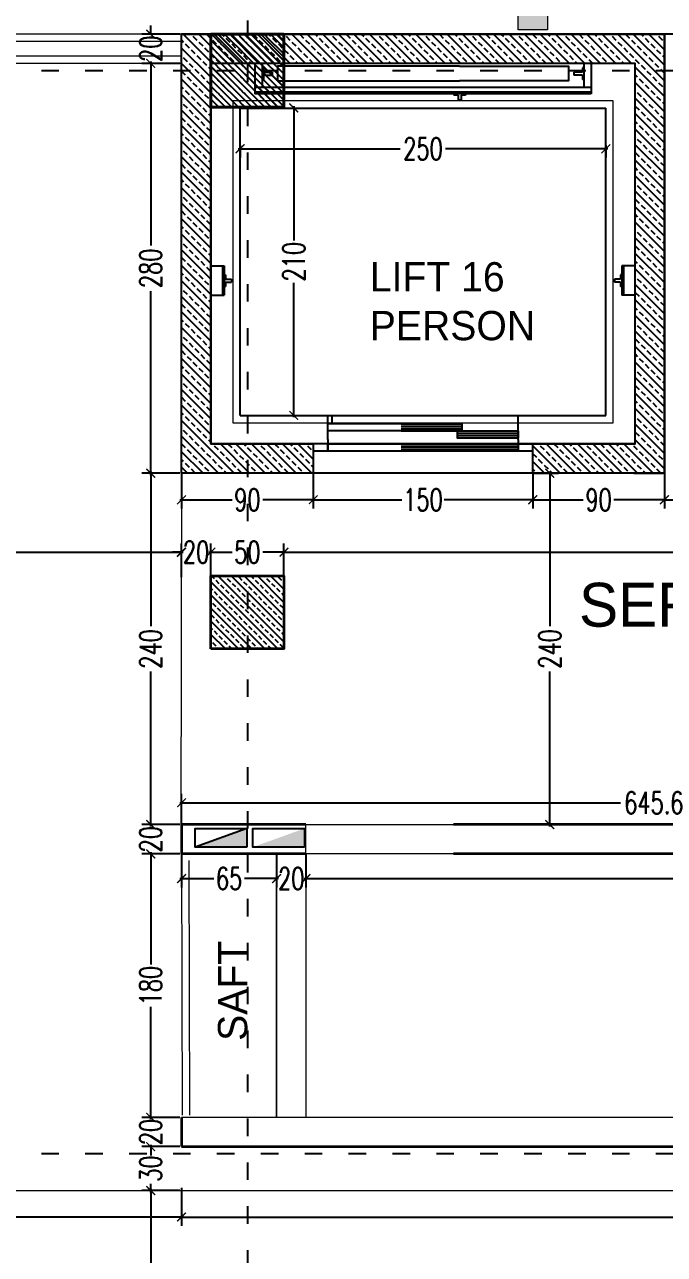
# Model space of a CAD drawing. Header units: centimetres. Extents: x -3207095 to 15275363, y -32656 to 4798027.
# Drawn here: x 678498 to 678935, y 4470542 to 4471382 of the extents above; entities that cross this region are included whole.
import ezdxf

# ---------------------------------------------------------------- set-up
doc = ezdxf.new("R2010")
doc.units = ezdxf.units.CM
doc.linetypes.add('ACAD_ISO03W100', pattern=[30, 12, -18])
doc.linetypes.add('DUZ', pattern=[500, 500])
doc.layers.get('0').update_dxf_attribs({"color": 1, "linetype": 'DUZ'})
for name, color, linetype in [('3K', 4, 'Continuous'), ('DIM', 1, 'DUZ'), ('KAPIACI1', 252, 'Continuous'), ('KOLTAR_F', 145, 'Continuous'), ('Power_Legend$0$SMC-EL-DB', 170, 'Continuous'), ('TR', 8, 'Continuous')]:
    doc.layers.add(name, color=color, linetype=linetype)
for name, color, linetype, lineweight in [('DUVAR', 7, 'Continuous', 35), ('iç duvar', 7, 'Continuous', 50), ('KAPEN', 151, 'Continuous', 9), ('KOLON_F', 3, 'Continuous', 35)]:
    doc.layers.add(name, color=color, linetype=linetype, lineweight=lineweight)
doc.styles.add('DIM', font='ROMANSTW.SHX', dxfattribs={"width": 0.7})
doc.dimstyles.new('1_100', dxfattribs={"dimtxt": 15, "dimasz": 6, "dimexe": 6, "dimexo": 0, "dimgap": 2, "dimtad": 0, "dimdec": 1, "dimzin": 11, "dimdsep": 46, "dimtxsty": 'DIM', "dimblk": 'ARCHTICK', "dimcen": 3, "dimdle": 1.25, "dimclrt": 2, "dimadec": 0, "dimazin": 0, "dimtfac": 1.25, "dimtdec": 1, "dimtix": 1, "dimtofl": 0, "dimtmove": 1, "dimatfit": 3, "dimldrblk": 'ARCHTICK', "dimfxl": 20, "dimfxlon": 1, "dimtolj": 1, "dimtzin": 0, "dimarcsym": 0})
pattern_1 = [(360, (472150.586, 4671835.662), (8e-16, 1.5875), [])]

# ---------------------------------------------------------------- blocks, each defined once
blk = doc.blocks.new('_ArchTick')
at = {"color": 0, "linetype": 'ByBlock', "const_width": 0.15}
blk.add_lwpolyline([(-0.5, -0.5), (0.5, 0.5)], dxfattribs=at)
blk = doc.blocks.new('*D429')
at = {"layer": 'Defpoints', "color": 0, "linetype": 'Continuous', "lineweight": 5, "transparency": 16777216}
for p in [(678604.99, 4471021.09), (678235.06, 4471004.95), (678604.99, 4471004.21)]:
    blk.add_point(p, dxfattribs=at)
at = {"layer": 'DIM', "color": 0, "linetype": 'Continuous', "lineweight": -2, "transparency": 16777216}
for p, q in [((678235.06, 4471004.95), (678235.06, 4471027.09)), ((678604.99, 4471004.21), (678604.99, 4471027.09)), ((678233.81, 4471021.09), (678397.28, 4471021.09)), ((678606.24, 4471021.09), (678442.78, 4471021.09))]:
    blk.add_line(p, q, dxfattribs=at)
at = {"layer": 'DIM', "color": 0, "linetype": 'Continuous', "lineweight": -2, "transparency": 16777216, "xscale": 6, "yscale": 6, "zscale": 6, "rotation": 180}
blk.add_blockref('_ArchTick', (678235.06, 4471021.09), dxfattribs=at)
at = {"layer": 'DIM', "color": 0, "linetype": 'Continuous', "lineweight": -2, "transparency": 16777216, "xscale": 6, "yscale": 6, "zscale": 6}
blk.add_blockref('_ArchTick', (678604.99, 4471021.09), dxfattribs=at)
at = {"layer": 'DIM', "color": 2, "linetype": 'Continuous', "lineweight": 5, "transparency": 16777216, "insert": (678420.03, 4471021.09), "char_height": 15, "attachment_point": 5, "style": 'DIM'}
blk.add_mtext('\\A1;369.9', dxfattribs=at)
blk = doc.blocks.new('*D430')
at = {"layer": 'Defpoints', "color": 0, "linetype": 'Continuous', "lineweight": 5, "transparency": 16777216}
for p in [(678625.06, 4471021.26), (678604.99, 4471004.21), (678625.06, 4471005.15)]:
    blk.add_point(p, dxfattribs=at)
at = {"layer": 'DIM', "color": 0, "linetype": 'Continuous', "lineweight": -2, "transparency": 16777216}
for p, q in [((678604.99, 4471004.21), (678604.99, 4471027.26)), ((678625.06, 4471005.15), (678625.06, 4471027.26)), ((678604.99, 4471021.26), (678598.99, 4471021.26)), ((678625.06, 4471021.26), (678631.06, 4471021.26))]:
    blk.add_line(p, q, dxfattribs=at)
at = {"layer": 'DIM', "color": 0, "linetype": 'Continuous', "lineweight": -2, "transparency": 16777216, "xscale": 6, "yscale": 6, "zscale": 6}
blk.add_blockref('_ArchTick', (678604.99, 4471021.26), dxfattribs=at)
at = {"layer": 'DIM', "color": 0, "linetype": 'Continuous', "lineweight": -2, "transparency": 16777216, "xscale": 6, "yscale": 6, "zscale": 6, "rotation": 180}
blk.add_blockref('_ArchTick', (678625.06, 4471021.26), dxfattribs=at)
at = {"layer": 'DIM', "color": 2, "linetype": 'Continuous', "lineweight": 5, "transparency": 16777216, "insert": (678615.03, 4471021.26), "char_height": 15, "attachment_point": 5, "style": 'DIM'}
blk.add_mtext('\\A1;20', dxfattribs=at)
blk = doc.blocks.new('*D431')
at = {"layer": 'Defpoints', "color": 0, "linetype": 'Continuous', "lineweight": 5, "transparency": 16777216}
for p in [(678675.06, 4471021.26), (678625.06, 4471005.15), (678675.06, 4471005.15)]:
    blk.add_point(p, dxfattribs=at)
at = {"layer": 'DIM', "color": 0, "linetype": 'Continuous', "lineweight": -2, "transparency": 16777216}
for p, q in [((678625.06, 4471005.15), (678625.06, 4471027.26)), ((678675.06, 4471005.15), (678675.06, 4471027.26)), ((678623.81, 4471021.26), (678639.56, 4471021.26)), ((678676.31, 4471021.26), (678660.56, 4471021.26))]:
    blk.add_line(p, q, dxfattribs=at)
at = {"layer": 'DIM', "color": 0, "linetype": 'Continuous', "lineweight": -2, "transparency": 16777216, "xscale": 6, "yscale": 6, "zscale": 6, "rotation": 180}
blk.add_blockref('_ArchTick', (678625.06, 4471021.26), dxfattribs=at)
at = {"layer": 'DIM', "color": 0, "linetype": 'Continuous', "lineweight": -2, "transparency": 16777216, "xscale": 6, "yscale": 6, "zscale": 6}
blk.add_blockref('_ArchTick', (678675.06, 4471021.26), dxfattribs=at)
at = {"layer": 'DIM', "color": 2, "linetype": 'Continuous', "lineweight": 5, "transparency": 16777216, "insert": (678650.06, 4471021.26), "char_height": 15, "attachment_point": 5, "style": 'DIM'}
blk.add_mtext('\\A1;50', dxfattribs=at)
blk = doc.blocks.new('*D432')
at = {"layer": 'Defpoints', "color": 0, "linetype": 'Continuous', "lineweight": 5, "transparency": 16777216}
for p in [(679365.06, 4471021.26), (678675.06, 4471005.15), (679365.06, 4471005.15)]:
    blk.add_point(p, dxfattribs=at)
at = {"layer": 'DIM', "color": 0, "linetype": 'Continuous', "lineweight": -2, "transparency": 16777216}
for p, q in [((678675.06, 4471005.15), (678675.06, 4471027.26)), ((679365.06, 4471005.15), (679365.06, 4471027.26)), ((678673.81, 4471021.26), (679004.56, 4471021.26)), ((679366.31, 4471021.26), (679035.56, 4471021.26))]:
    blk.add_line(p, q, dxfattribs=at)
at = {"layer": 'DIM', "color": 0, "linetype": 'Continuous', "lineweight": -2, "transparency": 16777216, "xscale": 6, "yscale": 6, "zscale": 6, "rotation": 180}
blk.add_blockref('_ArchTick', (678675.06, 4471021.26), dxfattribs=at)
at = {"layer": 'DIM', "color": 0, "linetype": 'Continuous', "lineweight": -2, "transparency": 16777216, "xscale": 6, "yscale": 6, "zscale": 6}
blk.add_blockref('_ArchTick', (679365.06, 4471021.26), dxfattribs=at)
at = {"layer": 'DIM', "color": 2, "linetype": 'Continuous', "lineweight": 5, "transparency": 16777216, "insert": (679020.06, 4471021.26), "char_height": 15, "attachment_point": 5, "style": 'DIM'}
blk.add_mtext('\\A1;690', dxfattribs=at)
blk = doc.blocks.new('*D438')
at = {"layer": 'Defpoints', "color": 0, "linetype": 'Continuous', "lineweight": 5, "transparency": 16777216}
for p in [(678845.06, 4471075.15), (678845.06, 4470835.15), (678856.71, 4470835.15)]:
    blk.add_point(p, dxfattribs=at)
at = {"layer": 'DIM', "color": 0, "linetype": 'Continuous', "lineweight": -2, "transparency": 16777216}
for p, q in [((678845.06, 4471075.15), (678862.71, 4471075.15)), ((678856.71, 4471076.4), (678856.71, 4470970.65)), ((678856.71, 4470833.9), (678856.71, 4470939.65)), ((678845.06, 4470835.15), (678862.71, 4470835.15))]:
    blk.add_line(p, q, dxfattribs=at)
at = {"layer": 'DIM', "color": 0, "linetype": 'Continuous', "lineweight": -2, "transparency": 16777216, "xscale": 6, "yscale": 6, "zscale": 6}
for p, rotation in [((678856.71, 4471075.15), 90), ((678856.71, 4470835.15), 270)]:
    blk.add_blockref('_ArchTick', p, dxfattribs=dict(at, rotation=rotation))
at = {"layer": 'DIM', "color": 2, "linetype": 'Continuous', "lineweight": 5, "transparency": 16777216, "insert": (678856.71, 4470955.15), "char_height": 15, "attachment_point": 5, "rotation": 90, "style": 'DIM'}
blk.add_mtext('\\A1;240', dxfattribs=at)
blk = doc.blocks.new('*D439')
at = {"layer": 'Defpoints', "color": 0, "linetype": 'Continuous', "lineweight": 5, "transparency": 16777216}
for p in [(678605.06, 4471075.15), (678695.06, 4471075.15), (678695.06, 4471057.06)]:
    blk.add_point(p, dxfattribs=at)
at = {"layer": 'DIM', "color": 0, "linetype": 'Continuous', "lineweight": -2, "transparency": 16777216}
for p, q in [((678605.06, 4471075.15), (678605.06, 4471051.06)), ((678695.06, 4471075.15), (678695.06, 4471051.06)), ((678603.81, 4471057.06), (678639.56, 4471057.06)), ((678696.31, 4471057.06), (678660.56, 4471057.06))]:
    blk.add_line(p, q, dxfattribs=at)
at = {"layer": 'DIM', "color": 0, "linetype": 'Continuous', "lineweight": -2, "transparency": 16777216, "xscale": 6, "yscale": 6, "zscale": 6, "rotation": 180}
blk.add_blockref('_ArchTick', (678605.06, 4471057.06), dxfattribs=at)
at = {"layer": 'DIM', "color": 0, "linetype": 'Continuous', "lineweight": -2, "transparency": 16777216, "xscale": 6, "yscale": 6, "zscale": 6}
blk.add_blockref('_ArchTick', (678695.06, 4471057.06), dxfattribs=at)
at = {"layer": 'DIM', "color": 2, "linetype": 'Continuous', "lineweight": 5, "transparency": 16777216, "insert": (678650.06, 4471057.06), "char_height": 15, "attachment_point": 5, "style": 'DIM'}
blk.add_mtext('\\A1;90', dxfattribs=at)
blk = doc.blocks.new('*D440')
at = {"layer": 'Defpoints', "color": 0, "linetype": 'Continuous', "lineweight": 5, "transparency": 16777216}
for p in [(678695.06, 4471075.15), (678845.06, 4471075.15), (678845.06, 4471057.06)]:
    blk.add_point(p, dxfattribs=at)
at = {"layer": 'DIM', "color": 0, "linetype": 'Continuous', "lineweight": -2, "transparency": 16777216}
for p, q in [((678695.06, 4471075.15), (678695.06, 4471051.06)), ((678845.06, 4471075.15), (678845.06, 4471051.06)), ((678693.81, 4471057.06), (678755.56, 4471057.06)), ((678846.31, 4471057.06), (678784.56, 4471057.06))]:
    blk.add_line(p, q, dxfattribs=at)
at = {"layer": 'DIM', "color": 0, "linetype": 'Continuous', "lineweight": -2, "transparency": 16777216, "xscale": 6, "yscale": 6, "zscale": 6, "rotation": 180}
blk.add_blockref('_ArchTick', (678695.06, 4471057.06), dxfattribs=at)
at = {"layer": 'DIM', "color": 0, "linetype": 'Continuous', "lineweight": -2, "transparency": 16777216, "xscale": 6, "yscale": 6, "zscale": 6}
blk.add_blockref('_ArchTick', (678845.06, 4471057.06), dxfattribs=at)
at = {"layer": 'DIM', "color": 2, "linetype": 'Continuous', "lineweight": 5, "transparency": 16777216, "insert": (678770.06, 4471057.06), "char_height": 15, "attachment_point": 5, "style": 'DIM'}
blk.add_mtext('\\A1;150', dxfattribs=at)
blk = doc.blocks.new('*D441')
at = {"layer": 'Defpoints', "color": 0, "linetype": 'Continuous', "lineweight": 5, "transparency": 16777216}
for p in [(678845.06, 4471075.15), (678935.06, 4471075.15), (678935.06, 4471057.06)]:
    blk.add_point(p, dxfattribs=at)
at = {"layer": 'DIM', "color": 0, "linetype": 'Continuous', "lineweight": -2, "transparency": 16777216}
for p, q in [((678845.06, 4471075.15), (678845.06, 4471051.06)), ((678935.06, 4471075.15), (678935.06, 4471051.06)), ((678843.81, 4471057.06), (678879.56, 4471057.06)), ((678936.31, 4471057.06), (678900.56, 4471057.06))]:
    blk.add_line(p, q, dxfattribs=at)
at = {"layer": 'DIM', "color": 0, "linetype": 'Continuous', "lineweight": -2, "transparency": 16777216, "xscale": 6, "yscale": 6, "zscale": 6, "rotation": 180}
blk.add_blockref('_ArchTick', (678845.06, 4471057.06), dxfattribs=at)
at = {"layer": 'DIM', "color": 0, "linetype": 'Continuous', "lineweight": -2, "transparency": 16777216, "xscale": 6, "yscale": 6, "zscale": 6}
blk.add_blockref('_ArchTick', (678935.06, 4471057.06), dxfattribs=at)
at = {"layer": 'DIM', "color": 2, "linetype": 'Continuous', "lineweight": 5, "transparency": 16777216, "insert": (678890.06, 4471057.06), "char_height": 15, "attachment_point": 5, "style": 'DIM'}
blk.add_mtext('\\A1;90', dxfattribs=at)
blk = doc.blocks.new('*D442')
at = {"layer": 'Defpoints', "color": 0, "linetype": 'Continuous', "lineweight": 5, "transparency": 16777216}
for p in [(678583.98, 4471355.15), (678605.06, 4471355.15), (678605.06, 4471075.15)]:
    blk.add_point(p, dxfattribs=at)
at = {"layer": 'DIM', "color": 0, "linetype": 'Continuous', "lineweight": -2, "transparency": 16777216}
for p, q in [((678603.98, 4471355.15), (678577.98, 4471355.15)), ((678583.98, 4471356.4), (678583.98, 4471230.65)), ((678583.98, 4471073.9), (678583.98, 4471199.65)), ((678603.98, 4471075.15), (678577.98, 4471075.15))]:
    blk.add_line(p, q, dxfattribs=at)
at = {"layer": 'DIM', "color": 0, "linetype": 'Continuous', "lineweight": -2, "transparency": 16777216, "xscale": 6, "yscale": 6, "zscale": 6}
for p, rotation in [((678583.98, 4471355.15), 90), ((678583.98, 4471075.15), 270)]:
    blk.add_blockref('_ArchTick', p, dxfattribs=dict(at, rotation=rotation))
at = {"layer": 'DIM', "color": 2, "linetype": 'Continuous', "lineweight": 5, "transparency": 16777216, "insert": (678583.98, 4471215.15), "char_height": 15, "attachment_point": 5, "rotation": 90, "style": 'DIM'}
blk.add_mtext('\\A1;280', dxfattribs=at)
blk = doc.blocks.new('*D443')
at = {"layer": 'Defpoints', "color": 0, "linetype": 'Continuous', "lineweight": 5, "transparency": 16777216}
for p in [(678583.98, 4471375.15), (678605.06, 4471375.15), (678605.06, 4471355.15)]:
    blk.add_point(p, dxfattribs=at)
at = {"layer": 'DIM', "color": 0, "linetype": 'Continuous', "lineweight": -2, "transparency": 16777216}
for p, q in [((678583.98, 4471375.15), (678583.98, 4471381.15)), ((678603.98, 4471375.15), (678577.98, 4471375.15)), ((678603.98, 4471355.15), (678577.98, 4471355.15)), ((678583.98, 4471355.15), (678583.98, 4471349.15))]:
    blk.add_line(p, q, dxfattribs=at)
at = {"layer": 'DIM', "color": 0, "linetype": 'Continuous', "lineweight": -2, "transparency": 16777216, "xscale": 6, "yscale": 6, "zscale": 6}
for p, rotation in [((678583.98, 4471375.15), 270), ((678583.98, 4471355.15), 90)]:
    blk.add_blockref('_ArchTick', p, dxfattribs=dict(at, rotation=rotation))
at = {"layer": 'DIM', "color": 2, "linetype": 'Continuous', "lineweight": 5, "transparency": 16777216, "insert": (678583.98, 4471365.15), "char_height": 15, "attachment_point": 5, "rotation": 90, "style": 'DIM'}
blk.add_mtext('\\A1;20', dxfattribs=at)
blk = doc.blocks.new('*D444')
at = {"layer": 'Defpoints', "color": 0, "linetype": 'Continuous', "lineweight": 5, "transparency": 16777216}
for p in [(678645.06, 4471299.19), (678895.06, 4471299.19), (678895.06, 4471296.81)]:
    blk.add_point(p, dxfattribs=at)
at = {"layer": 'DIM', "color": 0, "linetype": 'Continuous', "lineweight": -2, "transparency": 16777216}
for p, q in [((678643.81, 4471296.81), (678754.56, 4471296.81)), ((678645.06, 4471299.19), (678645.06, 4471290.81)), ((678896.31, 4471296.81), (678785.56, 4471296.81)), ((678895.06, 4471299.19), (678895.06, 4471290.81))]:
    blk.add_line(p, q, dxfattribs=at)
at = {"layer": 'DIM', "color": 0, "linetype": 'Continuous', "lineweight": -2, "transparency": 16777216, "xscale": 6, "yscale": 6, "zscale": 6, "rotation": 180}
blk.add_blockref('_ArchTick', (678645.06, 4471296.81), dxfattribs=at)
at = {"layer": 'DIM', "color": 0, "linetype": 'Continuous', "lineweight": -2, "transparency": 16777216, "xscale": 6, "yscale": 6, "zscale": 6}
blk.add_blockref('_ArchTick', (678895.06, 4471296.81), dxfattribs=at)
at = {"layer": 'DIM', "color": 2, "linetype": 'Continuous', "lineweight": 5, "transparency": 16777216, "insert": (678770.06, 4471296.81), "char_height": 15, "attachment_point": 5, "style": 'DIM'}
blk.add_mtext('\\A1;250', dxfattribs=at)
blk = doc.blocks.new('*D445')
at = {"layer": 'Defpoints', "color": 0, "linetype": 'Continuous', "lineweight": 5, "transparency": 16777216}
for p in [(678681.76, 4471324.67), (678681.76, 4471114.67), (678681.76, 4471114.67)]:
    blk.add_point(p, dxfattribs=at)
at = {"layer": 'DIM', "color": 0, "linetype": 'Continuous', "lineweight": -2, "transparency": 16777216}
for p, q in [((678681.76, 4471325.92), (678681.76, 4471234.17)), ((678681.76, 4471324.67), (678687.76, 4471324.67)), ((678681.76, 4471113.42), (678681.76, 4471205.17)), ((678681.76, 4471114.67), (678687.76, 4471114.67))]:
    blk.add_line(p, q, dxfattribs=at)
at = {"layer": 'DIM', "color": 0, "linetype": 'Continuous', "lineweight": -2, "transparency": 16777216, "xscale": 6, "yscale": 6, "zscale": 6}
for p, rotation in [((678681.76, 4471324.67), 90), ((678681.76, 4471114.67), 270)]:
    blk.add_blockref('_ArchTick', p, dxfattribs=dict(at, rotation=rotation))
at = {"layer": 'DIM', "color": 2, "linetype": 'Continuous', "lineweight": 5, "transparency": 16777216, "insert": (678681.76, 4471219.67), "char_height": 15, "attachment_point": 5, "rotation": 90, "style": 'DIM'}
blk.add_mtext('\\A1;210', dxfattribs=at)
blk = doc.blocks.new('*D446')
at = {"layer": 'Defpoints', "color": 0, "linetype": 'Continuous', "lineweight": 5, "transparency": 16777216}
for p in [(678935.06, 4471075.15), (679075.06, 4471075.15), (679075.06, 4471057.06)]:
    blk.add_point(p, dxfattribs=at)
at = {"layer": 'DIM', "color": 0, "linetype": 'Continuous', "lineweight": -2, "transparency": 16777216}
for p, q in [((678935.06, 4471075.15), (678935.06, 4471051.06)), ((679075.06, 4471075.15), (679075.06, 4471051.06)), ((678933.81, 4471057.06), (678990.56, 4471057.06)), ((679076.31, 4471057.06), (679019.56, 4471057.06))]:
    blk.add_line(p, q, dxfattribs=at)
at = {"layer": 'DIM', "color": 0, "linetype": 'Continuous', "lineweight": -2, "transparency": 16777216, "xscale": 6, "yscale": 6, "zscale": 6, "rotation": 180}
blk.add_blockref('_ArchTick', (678935.06, 4471057.06), dxfattribs=at)
at = {"layer": 'DIM', "color": 0, "linetype": 'Continuous', "lineweight": -2, "transparency": 16777216, "xscale": 6, "yscale": 6, "zscale": 6}
blk.add_blockref('_ArchTick', (679075.06, 4471057.06), dxfattribs=at)
at = {"layer": 'DIM', "color": 2, "linetype": 'Continuous', "lineweight": 5, "transparency": 16777216, "insert": (679005.06, 4471057.06), "char_height": 15, "attachment_point": 5, "style": 'DIM'}
blk.add_mtext('\\A1;140', dxfattribs=at)
blk = doc.blocks.new('*D492')
at = {"layer": 'Defpoints', "color": 0, "linetype": 'Continuous', "lineweight": 5, "transparency": 16777216}
for p in [(678605.06, 4470615.15), (679435.06, 4470615.15), (678605.06, 4470567.04)]:
    blk.add_point(p, dxfattribs=at)
at = {"layer": 'DIM', "color": 0, "linetype": 'Continuous', "lineweight": -2, "transparency": 16777216}
for p, q in [((678605.06, 4470587.04), (678605.06, 4470561.04)), ((679435.06, 4470587.04), (679435.06, 4470561.04)), ((678603.81, 4470567.04), (679004.56, 4470567.04)), ((679436.31, 4470567.04), (679035.56, 4470567.04))]:
    blk.add_line(p, q, dxfattribs=at)
at = {"layer": 'DIM', "color": 0, "linetype": 'Continuous', "lineweight": -2, "transparency": 16777216, "xscale": 6, "yscale": 6, "zscale": 6, "rotation": 180}
blk.add_blockref('_ArchTick', (678605.06, 4470567.04), dxfattribs=at)
at = {"layer": 'DIM', "color": 0, "linetype": 'Continuous', "lineweight": -2, "transparency": 16777216, "xscale": 6, "yscale": 6, "zscale": 6}
blk.add_blockref('_ArchTick', (679435.06, 4470567.04), dxfattribs=at)
at = {"layer": 'DIM', "color": 2, "linetype": 'Continuous', "lineweight": 5, "transparency": 16777216, "insert": (679020.06, 4470567.04), "char_height": 15, "attachment_point": 5, "style": 'DIM'}
blk.add_mtext('\\A1;830', dxfattribs=at)
blk = doc.blocks.new('*D493')
at = {"layer": 'Defpoints', "color": 0, "linetype": 'Continuous', "lineweight": 5, "transparency": 16777216}
for p in [(678235.06, 4470615.15), (678605.06, 4470615.15), (678235.06, 4470567.04)]:
    blk.add_point(p, dxfattribs=at)
at = {"layer": 'DIM', "color": 0, "linetype": 'Continuous', "lineweight": -2, "transparency": 16777216}
for p, q in [((678235.06, 4470587.04), (678235.06, 4470561.04)), ((678605.06, 4470587.04), (678605.06, 4470561.04)), ((678233.81, 4470567.04), (678404.56, 4470567.04)), ((678606.31, 4470567.04), (678435.56, 4470567.04))]:
    blk.add_line(p, q, dxfattribs=at)
at = {"layer": 'DIM', "color": 0, "linetype": 'Continuous', "lineweight": -2, "transparency": 16777216, "xscale": 6, "yscale": 6, "zscale": 6, "rotation": 180}
blk.add_blockref('_ArchTick', (678235.06, 4470567.04), dxfattribs=at)
at = {"layer": 'DIM', "color": 0, "linetype": 'Continuous', "lineweight": -2, "transparency": 16777216, "xscale": 6, "yscale": 6, "zscale": 6}
blk.add_blockref('_ArchTick', (678605.06, 4470567.04), dxfattribs=at)
at = {"layer": 'DIM', "color": 2, "linetype": 'Continuous', "lineweight": 5, "transparency": 16777216, "insert": (678420.06, 4470567.04), "char_height": 15, "attachment_point": 5, "style": 'DIM'}
blk.add_mtext('\\A1;370', dxfattribs=at)
blk = doc.blocks.new('*D494')
at = {"layer": 'Defpoints', "color": 0, "linetype": 'Continuous', "lineweight": 5, "transparency": 16777216}
for p in [(678605.06, 4471075.15), (678583.98, 4470835.15), (678604.59, 4470835.15)]:
    blk.add_point(p, dxfattribs=at)
at = {"layer": 'DIM', "color": 0, "linetype": 'Continuous', "lineweight": -2, "transparency": 16777216}
for p, q in [((678603.98, 4471075.15), (678577.98, 4471075.15)), ((678583.98, 4471076.4), (678583.98, 4470970.65)), ((678583.98, 4470833.9), (678583.98, 4470939.65)), ((678603.98, 4470835.15), (678577.98, 4470835.15))]:
    blk.add_line(p, q, dxfattribs=at)
at = {"layer": 'DIM', "color": 0, "linetype": 'Continuous', "lineweight": -2, "transparency": 16777216, "xscale": 6, "yscale": 6, "zscale": 6}
for p, rotation in [((678583.98, 4471075.15), 90), ((678583.98, 4470835.15), 270)]:
    blk.add_blockref('_ArchTick', p, dxfattribs=dict(at, rotation=rotation))
at = {"layer": 'DIM', "color": 2, "linetype": 'Continuous', "lineweight": 5, "transparency": 16777216, "insert": (678583.98, 4470955.15), "char_height": 15, "attachment_point": 5, "rotation": 90, "style": 'DIM'}
blk.add_mtext('\\A1;240', dxfattribs=at)
blk = doc.blocks.new('*D495')
at = {"layer": 'Defpoints', "color": 0, "linetype": 'Continuous', "lineweight": 5, "transparency": 16777216}
for p in [(678605.06, 4470835.15), (678583.98, 4470815.15), (678605.06, 4470815.15)]:
    blk.add_point(p, dxfattribs=at)
at = {"layer": 'DIM', "color": 0, "linetype": 'Continuous', "lineweight": -2, "transparency": 16777216}
for p, q in [((678583.98, 4470835.15), (678583.98, 4470841.15)), ((678603.98, 4470835.15), (678577.98, 4470835.15)), ((678603.98, 4470815.15), (678577.98, 4470815.15)), ((678583.98, 4470815.15), (678583.98, 4470809.15))]:
    blk.add_line(p, q, dxfattribs=at)
at = {"layer": 'DIM', "color": 0, "linetype": 'Continuous', "lineweight": -2, "transparency": 16777216, "xscale": 6, "yscale": 6, "zscale": 6}
for p, rotation in [((678583.98, 4470835.15), 270), ((678583.98, 4470815.15), 90)]:
    blk.add_blockref('_ArchTick', p, dxfattribs=dict(at, rotation=rotation))
at = {"layer": 'DIM', "color": 2, "linetype": 'Continuous', "lineweight": 5, "transparency": 16777216, "insert": (678583.98, 4470825.15), "char_height": 15, "attachment_point": 5, "rotation": 90, "style": 'DIM'}
blk.add_mtext('\\A1;20', dxfattribs=at)
blk = doc.blocks.new('*D496')
at = {"layer": 'Defpoints', "color": 0, "linetype": 'Continuous', "lineweight": 5, "transparency": 16777216}
for p in [(678605.06, 4470815.15), (678583.98, 4470635.15), (678605.06, 4470635.15)]:
    blk.add_point(p, dxfattribs=at)
at = {"layer": 'DIM', "color": 0, "linetype": 'Continuous', "lineweight": -2, "transparency": 16777216}
for p, q in [((678603.98, 4470815.15), (678577.98, 4470815.15)), ((678583.98, 4470816.4), (678583.98, 4470739.65)), ((678583.98, 4470633.9), (678583.98, 4470710.65)), ((678603.98, 4470635.15), (678577.98, 4470635.15))]:
    blk.add_line(p, q, dxfattribs=at)
at = {"layer": 'DIM', "color": 0, "linetype": 'Continuous', "lineweight": -2, "transparency": 16777216, "xscale": 6, "yscale": 6, "zscale": 6}
for p, rotation in [((678583.98, 4470815.15), 90), ((678583.98, 4470635.15), 270)]:
    blk.add_blockref('_ArchTick', p, dxfattribs=dict(at, rotation=rotation))
at = {"layer": 'DIM', "color": 2, "linetype": 'Continuous', "lineweight": 5, "transparency": 16777216, "insert": (678583.98, 4470725.15), "char_height": 15, "attachment_point": 5, "rotation": 90, "style": 'DIM'}
blk.add_mtext('\\A1;180', dxfattribs=at)
blk = doc.blocks.new('*D497')
at = {"layer": 'Defpoints', "color": 0, "linetype": 'Continuous', "lineweight": 5, "transparency": 16777216}
for p in [(678605.06, 4470635.15), (678583.98, 4470615.15), (678605.06, 4470615.15)]:
    blk.add_point(p, dxfattribs=at)
at = {"layer": 'DIM', "color": 0, "linetype": 'Continuous', "lineweight": -2, "transparency": 16777216}
for p, q in [((678583.98, 4470635.15), (678583.98, 4470641.15)), ((678603.98, 4470635.15), (678577.98, 4470635.15)), ((678603.98, 4470615.15), (678577.98, 4470615.15)), ((678583.98, 4470615.15), (678583.98, 4470609.15))]:
    blk.add_line(p, q, dxfattribs=at)
at = {"layer": 'DIM', "color": 0, "linetype": 'Continuous', "lineweight": -2, "transparency": 16777216, "xscale": 6, "yscale": 6, "zscale": 6}
for p, rotation in [((678583.98, 4470635.15), 270), ((678583.98, 4470615.15), 90)]:
    blk.add_blockref('_ArchTick', p, dxfattribs=dict(at, rotation=rotation))
at = {"layer": 'DIM', "color": 2, "linetype": 'Continuous', "lineweight": 5, "transparency": 16777216, "insert": (678583.98, 4470625.15), "char_height": 15, "attachment_point": 5, "rotation": 90, "style": 'DIM'}
blk.add_mtext('\\A1;20', dxfattribs=at)
blk = doc.blocks.new('*D498')
at = {"layer": 'Defpoints', "color": 0, "linetype": 'Continuous', "lineweight": 5, "transparency": 16777216}
for p in [(678605.06, 4470815.15), (678670.06, 4470815.15), (678670.06, 4470798.28)]:
    blk.add_point(p, dxfattribs=at)
at = {"layer": 'DIM', "color": 0, "linetype": 'Continuous', "lineweight": -2, "transparency": 16777216}
for p, q in [((678605.06, 4470815.15), (678605.06, 4470792.28)), ((678670.06, 4470815.15), (678670.06, 4470792.28)), ((678603.81, 4470798.28), (678627.06, 4470798.28)), ((678671.31, 4470798.28), (678648.06, 4470798.28))]:
    blk.add_line(p, q, dxfattribs=at)
at = {"layer": 'DIM', "color": 0, "linetype": 'Continuous', "lineweight": -2, "transparency": 16777216, "xscale": 6, "yscale": 6, "zscale": 6, "rotation": 180}
blk.add_blockref('_ArchTick', (678605.06, 4470798.28), dxfattribs=at)
at = {"layer": 'DIM', "color": 0, "linetype": 'Continuous', "lineweight": -2, "transparency": 16777216, "xscale": 6, "yscale": 6, "zscale": 6}
blk.add_blockref('_ArchTick', (678670.06, 4470798.28), dxfattribs=at)
at = {"layer": 'DIM', "color": 2, "linetype": 'Continuous', "lineweight": 5, "transparency": 16777216, "insert": (678637.56, 4470798.28), "char_height": 15, "attachment_point": 5, "style": 'DIM'}
blk.add_mtext('\\A1;65', dxfattribs=at)
blk = doc.blocks.new('*D499')
at = {"layer": 'Defpoints', "color": 0, "linetype": 'Continuous', "lineweight": 5, "transparency": 16777216}
for p in [(678670.06, 4470815.15), (678690.06, 4470815.15), (678690.06, 4470798.28)]:
    blk.add_point(p, dxfattribs=at)
at = {"layer": 'DIM', "color": 0, "linetype": 'Continuous', "lineweight": -2, "transparency": 16777216}
for p, q in [((678670.06, 4470815.15), (678670.06, 4470792.28)), ((678690.06, 4470815.15), (678690.06, 4470792.28)), ((678670.06, 4470798.28), (678664.06, 4470798.28)), ((678690.06, 4470798.28), (678696.06, 4470798.28))]:
    blk.add_line(p, q, dxfattribs=at)
at = {"layer": 'DIM', "color": 0, "linetype": 'Continuous', "lineweight": -2, "transparency": 16777216, "xscale": 6, "yscale": 6, "zscale": 6}
blk.add_blockref('_ArchTick', (678670.06, 4470798.28), dxfattribs=at)
at = {"layer": 'DIM', "color": 0, "linetype": 'Continuous', "lineweight": -2, "transparency": 16777216, "xscale": 6, "yscale": 6, "zscale": 6, "rotation": 180}
blk.add_blockref('_ArchTick', (678690.06, 4470798.28), dxfattribs=at)
at = {"layer": 'DIM', "color": 2, "linetype": 'Continuous', "lineweight": 5, "transparency": 16777216, "insert": (678680.06, 4470798.28), "char_height": 15, "attachment_point": 5, "style": 'DIM'}
blk.add_mtext('\\A1;20', dxfattribs=at)
blk = doc.blocks.new('*D500')
at = {"layer": 'Defpoints', "color": 0, "linetype": 'Continuous', "lineweight": 5, "transparency": 16777216}
for p in [(678690.06, 4470815.15), (679350.06, 4470815.15), (679350.06, 4470798.28)]:
    blk.add_point(p, dxfattribs=at)
at = {"layer": 'DIM', "color": 0, "linetype": 'Continuous', "lineweight": -2, "transparency": 16777216}
for p, q in [((678690.06, 4470815.15), (678690.06, 4470792.28)), ((679350.06, 4470815.15), (679350.06, 4470792.28)), ((678688.81, 4470798.28), (679004.56, 4470798.28)), ((679351.31, 4470798.28), (679035.56, 4470798.28))]:
    blk.add_line(p, q, dxfattribs=at)
at = {"layer": 'DIM', "color": 0, "linetype": 'Continuous', "lineweight": -2, "transparency": 16777216, "xscale": 6, "yscale": 6, "zscale": 6, "rotation": 180}
blk.add_blockref('_ArchTick', (678690.06, 4470798.28), dxfattribs=at)
at = {"layer": 'DIM', "color": 0, "linetype": 'Continuous', "lineweight": -2, "transparency": 16777216, "xscale": 6, "yscale": 6, "zscale": 6}
blk.add_blockref('_ArchTick', (679350.06, 4470798.28), dxfattribs=at)
at = {"layer": 'DIM', "color": 2, "linetype": 'Continuous', "lineweight": 5, "transparency": 16777216, "insert": (679020.06, 4470798.28), "char_height": 15, "attachment_point": 5, "style": 'DIM'}
blk.add_mtext('\\A1;660', dxfattribs=at)
blk = doc.blocks.new('*D505')
at = {"layer": 'Defpoints', "color": 0, "linetype": 'Continuous', "lineweight": 5, "transparency": 16777216}
for p in [(678605.06, 4470850.08), (678605.06, 4470835.15), (679250.63, 4470835.15)]:
    blk.add_point(p, dxfattribs=at)
at = {"layer": 'DIM', "color": 0, "linetype": 'Continuous', "lineweight": -2, "transparency": 16777216}
for p, q in [((678603.81, 4470850.08), (678905.1, 4470850.08)), ((678605.06, 4470835.15), (678605.06, 4470856.08)), ((679251.88, 4470850.08), (678950.6, 4470850.08)), ((679250.63, 4470835.15), (679250.63, 4470856.08))]:
    blk.add_line(p, q, dxfattribs=at)
at = {"layer": 'DIM', "color": 0, "linetype": 'Continuous', "lineweight": -2, "transparency": 16777216, "xscale": 6, "yscale": 6, "zscale": 6, "rotation": 180}
blk.add_blockref('_ArchTick', (678605.06, 4470850.08), dxfattribs=at)
at = {"layer": 'DIM', "color": 0, "linetype": 'Continuous', "lineweight": -2, "transparency": 16777216, "xscale": 6, "yscale": 6, "zscale": 6}
blk.add_blockref('_ArchTick', (679250.63, 4470850.08), dxfattribs=at)
at = {"layer": 'DIM', "color": 2, "linetype": 'Continuous', "lineweight": 5, "transparency": 16777216, "insert": (678927.85, 4470850.08), "char_height": 15, "attachment_point": 5, "style": 'DIM'}
blk.add_mtext('\\A1;645.6', dxfattribs=at)
blk = doc.blocks.new('*D506')
at = {"layer": 'Defpoints', "color": 0, "linetype": 'Continuous', "lineweight": 5, "transparency": 16777216}
for p in [(678605.06, 4470615.15), (678583.98, 4470585.15), (678605.06, 4470585.15)]:
    blk.add_point(p, dxfattribs=at)
at = {"layer": 'DIM', "color": 0, "linetype": 'Continuous', "lineweight": -2, "transparency": 16777216}
for p, q in [((678603.98, 4470615.15), (678577.98, 4470615.15)), ((678583.98, 4470616.4), (678583.98, 4470610.65)), ((678583.98, 4470583.9), (678583.98, 4470589.65)), ((678603.98, 4470585.15), (678577.98, 4470585.15))]:
    blk.add_line(p, q, dxfattribs=at)
at = {"layer": 'DIM', "color": 0, "linetype": 'Continuous', "lineweight": -2, "transparency": 16777216, "xscale": 6, "yscale": 6, "zscale": 6}
for p, rotation in [((678583.98, 4470615.15), 90), ((678583.98, 4470585.15), 270)]:
    blk.add_blockref('_ArchTick', p, dxfattribs=dict(at, rotation=rotation))
at = {"layer": 'DIM', "color": 2, "linetype": 'Continuous', "lineweight": 5, "transparency": 16777216, "insert": (678583.98, 4470600.15), "char_height": 15, "attachment_point": 5, "rotation": 90, "style": 'DIM'}
blk.add_mtext('\\A1;30', dxfattribs=at)
blk = doc.blocks.new('*D507')
at = {"layer": 'Defpoints', "color": 0, "linetype": 'Continuous', "lineweight": 5, "transparency": 16777216}
for p in [(678603.98, 4470585.15), (678583.98, 4469525.15), (678603.98, 4469525.15)]:
    blk.add_point(p, dxfattribs=at)
at = {"layer": 'DIM', "color": 0, "linetype": 'Continuous', "lineweight": -2, "transparency": 16777216}
for p, q in [((678603.98, 4470585.15), (678577.98, 4470585.15)), ((678583.98, 4470586.4), (678583.98, 4470074.65)), ((678583.98, 4469523.9), (678583.98, 4470035.65)), ((678603.98, 4469525.15), (678577.98, 4469525.15))]:
    blk.add_line(p, q, dxfattribs=at)
at = {"layer": 'DIM', "color": 0, "linetype": 'Continuous', "lineweight": -2, "transparency": 16777216, "xscale": 6, "yscale": 6, "zscale": 6}
for p, rotation in [((678583.98, 4470585.15), 90), ((678583.98, 4469525.15), 270)]:
    blk.add_blockref('_ArchTick', p, dxfattribs=dict(at, rotation=rotation))
at = {"layer": 'DIM', "color": 2, "linetype": 'Continuous', "lineweight": 5, "transparency": 16777216, "insert": (678583.98, 4470055.15), "char_height": 15, "attachment_point": 5, "rotation": 90, "style": 'DIM'}
blk.add_mtext('\\A1;1060', dxfattribs=at)

msp = doc.modelspace()

# ---------------------------------------------------------------- hatches: boundary and pattern name
h = msp.add_hatch(color=33)
h.dxf.hatch_style = 1
h.paths.add_polyline_path([(678835.06, 4471580.15), (678855.06, 4471580.15), (678855.06, 4471378.15), (678835.06, 4471378.15)])
h = msp.add_hatch()
h.set_pattern_fill('ANSI33', color=252, scale=30, angle=90)
h.set_pattern_definition([(135, (5198241.22, 3724582.57), (-5.303300859, -5.303300859), []), (135, (5198241.22, 3724587.873), (-5.303300859, -5.303300859), [3.75, -1.875])])
h.paths.add_polyline_path([(678695.06, 4471095.15), (678695.06, 4471075.15), (678605.06, 4471075.15), (678605.06, 4471375.15), (678935.06, 4471375.15), (678935.06, 4471075.15), (678845.06, 4471075.15), (678845.06, 4471095.15), (678915.06, 4471095.15), (678915.06, 4471355.15), (678625.06, 4471355.15), (678625.06, 4471095.15)])
at = {"layer": 'KOLTAR_F'}
h = msp.add_hatch(dxfattribs=at)
h.set_pattern_fill('ANSI33', color=256, angle=90, style=0)
h.set_pattern_definition([(135, (5182157.5296, 3810741.6723), (-4.4901280605, -4.4901280605), []), (135, (5182157.5296, 3810746.1625), (-4.4901280605, -4.4901280605), [3.175, -1.5875])])
h.paths.add_polyline_path([(678675.06, 4471325.15), (678675.06, 4471375.15), (678625.06, 4471375.15), (678625.06, 4471325.15)])
h = msp.add_hatch(dxfattribs=at)
h.set_pattern_fill('ANSI33', color=256, angle=90, style=0)
h.set_pattern_definition([(135, (5183037.5296, 3810741.6723), (-4.4901280605, -4.4901280605), []), (135, (5183037.5296, 3810746.1625), (-4.4901280605, -4.4901280605), [3.175, -1.5875])])
h.paths.add_polyline_path([(678625.06, 4471325.15), (678625.06, 4471375.15), (678675.06, 4471375.15), (678675.06, 4471325.15)])
h = msp.add_hatch(dxfattribs=at)
h.set_pattern_fill('ANSI33', color=256, angle=90, style=0)
h.set_pattern_definition([(135, (5183037.5296, 3810371.6723), (-4.4901280605, -4.4901280605), []), (135, (5183037.5296, 3810376.1625), (-4.4901280605, -4.4901280605), [3.175, -1.5875])])
h.paths.add_polyline_path([(678625.06, 4470955.15), (678625.06, 4471005.15), (678675.06, 4471005.15), (678675.06, 4470955.15)])
at = {"layer": 'Power_Legend$0$SMC-EL-DB'}
for points in [[(678649.71, 4470819.63), (678649.71, 4470832.38), (678614.31, 4470819.63)], [(678689.16, 4470819.75), (678689.16, 4470832.5), (678653.75, 4470819.75)]]:
    msp.add_hatch(color=256, dxfattribs=at).paths.add_polyline_path(points)
at = {"layer": 'TR'}
h = msp.add_hatch(dxfattribs=at)
h.set_pattern_fill('LINE', color=256, scale=0.5, angle=360, style=0)
h.set_pattern_definition(pattern_1)
h.paths.add_polyline_path([(678796.56, 4471109.15), (678796.56, 4471104.15), (678793.56, 4471104.15), (678755.06, 4471104.15), (678755.06, 4471109.15)])
h.paths.add_polyline_path([(678835.06, 4471104.15), (678835.06, 4471099.15), (678793.56, 4471099.15), (678793.56, 4471104.15)])
h = msp.add_hatch(dxfattribs=at)
h.set_pattern_fill('LINE', color=256, scale=0.5, angle=360, style=0)
h.set_pattern_definition(pattern_1)
h.paths.add_polyline_path([(678835.06, 4471095.15), (678835.06, 4471090.15), (678755.06, 4471090.15), (678755.06, 4471095.15)])

# ---------------------------------------------------------------- linework, layer by layer
at = {"color": 232, "linetype": 'ACAD_ISO03W100'}
for p, q in [((678650.06, 4472584.38), (678650.06, 4469325.53)), ((681101.25, 4471350.15), (676992.69, 4471350.15)), ((681101.25, 4470610.15), (676992.69, 4470610.15))]:
    msp.add_line(p, q, dxfattribs=at)
at = {"color": 7}
for p, q in [((679435.06, 4471375.15), (678605.06, 4471375.15)), ((678935.06, 4471075.15), (678935.06, 4471375.15)), ((678915.06, 4471355.15), (678625.06, 4471355.15)), ((678625.06, 4471095.15), (678625.06, 4471355.15)), ((678915.06, 4471095.15), (678915.06, 4471355.15)), ((678915.06, 4471095.15), (678625.06, 4471095.15)), ((678935.06, 4471075.15), (678605.06, 4471075.15)), ((678914.11, 4471075.15), (678934.11, 4471075.15))]:
    msp.add_line(p, q, dxfattribs=at)
at = {"color": 0, "lineweight": 18, "ltscale": 40}
for p, q in [((678935.06, 4471375.15), (678605.06, 4471375.15)), ((678935.06, 4471075.15), (678935.06, 4471375.15)), ((678915.06, 4471355.15), (678625.06, 4471355.15)), ((678625.06, 4471355.15), (678625.06, 4471095.15)), ((678915.06, 4471095.15), (678915.06, 4471355.15)), ((678695.06, 4471095.15), (678625.06, 4471095.15)), ((678915.06, 4471095.15), (678845.06, 4471095.15)), ((678695.06, 4471075.15), (678605.06, 4471075.15)), ((678935.06, 4471075.15), (678845.06, 4471075.15))]:
    msp.add_line(p, q, dxfattribs=at)
at = {"color": 7}
msp.add_lwpolyline([(678695.06, 4471095.15), (678695.06, 4471075.15), (678605.06, 4471075.15), (678605.06, 4471375.15), (678935.06, 4471375.15), (678935.06, 4471075.15), (678845.06, 4471075.15), (678845.06, 4471095.15), (678915.06, 4471095.15), (678915.06, 4471355.15), (678625.06, 4471355.15), (678625.06, 4471095.15), (678695.06, 4471095.15)], dxfattribs=at)
at = {"color": 0, "lineweight": 18, "ltscale": 40}
for points in [[(678900.06, 4471329.67), (678640.06, 4471329.67), (678640.06, 4471109.67), (678900.06, 4471109.67)], [(678895.06, 4471324.67), (678645.06, 4471324.67), (678645.06, 4471114.67), (678895.06, 4471114.67)]]:
    msp.add_lwpolyline(points, close=True, dxfattribs=at)
at = {"layer": '3K'}
for p, q in [((678655.06, 4471354.77), (678655.06, 4471334.43)), ((678660.06, 4471354.77), (678660.06, 4471338.7)), ((678660.06, 4471352.2), (678661.06, 4471352.2)), ((678661.06, 4471352.2), (678661.06, 4471349.2)), ((678879.06, 4471352.2), (678879.06, 4471349.2)), ((678880.06, 4471352.2), (678879.06, 4471352.2)), ((678880.06, 4471354.77), (678880.06, 4471338.7)), ((678885.06, 4471354.77), (678885.06, 4471334.43)), ((678660.06, 4471344.2), (678661.06, 4471344.2)), ((678661.06, 4471349.2), (678667.06, 4471349.2)), ((678661.06, 4471347.2), (678667.06, 4471347.2)), ((678661.06, 4471347.2), (678661.06, 4471344.2)), ((678667.06, 4471349.2), (678667.06, 4471347.2)), ((678879.06, 4471349.2), (678873.06, 4471349.2)), ((678873.06, 4471349.2), (678873.06, 4471347.2)), ((678879.06, 4471347.2), (678873.06, 4471347.2)), ((678879.06, 4471347.2), (678879.06, 4471344.2)), ((678880.06, 4471344.2), (678879.06, 4471344.2)), ((678885.06, 4471338.7), (678655.06, 4471338.7)), ((678885.06, 4471335.43), (678655.06, 4471335.43)), ((678885.06, 4471334.43), (678655.06, 4471334.43)), ((678791.06, 4471334.43), (678791.06, 4471333.43)), ((678794.06, 4471333.43), (678791.06, 4471333.43)), ((678794.06, 4471333.43), (678794.06, 4471330.11)), ((678796.06, 4471330.11), (678794.06, 4471330.11)), ((678796.06, 4471333.43), (678796.06, 4471330.11)), ((678799.06, 4471333.43), (678796.06, 4471333.43)), ((678799.06, 4471334.43), (678799.06, 4471333.43)), ((678645.06, 4471114.67), (678645.06, 4471324.67)), ((678645.06, 4471324.67), (678895.06, 4471324.67)), ((678895.06, 4471114.67), (678895.06, 4471324.67)), ((678625.06, 4471216.79), (678634.12, 4471216.79)), ((678633.12, 4471216.79), (678633.12, 4471196.79)), ((678634.12, 4471216.79), (678634.12, 4471196.79)), ((678634.12, 4471210.79), (678635.12, 4471210.79)), ((678635.12, 4471210.79), (678635.12, 4471207.79)), ((678906, 4471210.79), (678905, 4471210.79)), ((678905, 4471210.79), (678905, 4471207.79)), ((678915.06, 4471216.79), (678906, 4471216.79)), ((678906, 4471216.79), (678906, 4471196.79)), ((678907, 4471216.79), (678907, 4471196.79)), ((678634.12, 4471202.79), (678635.12, 4471202.79)), ((678635.12, 4471207.79), (678639.12, 4471207.79)), ((678635.12, 4471205.79), (678635.12, 4471202.79)), ((678635.12, 4471205.79), (678639.12, 4471205.79)), ((678639.12, 4471207.79), (678639.12, 4471205.79)), ((678905, 4471207.79), (678901, 4471207.79)), ((678901, 4471207.79), (678901, 4471205.79)), ((678905, 4471205.79), (678901, 4471205.79)), ((678905, 4471205.79), (678905, 4471202.79)), ((678906, 4471202.79), (678905, 4471202.79)), ((678625.06, 4471196.79), (678634.12, 4471196.79)), ((678915.06, 4471196.79), (678906, 4471196.79)), ((678645.06, 4471114.67), (678895.06, 4471114.67)), ((678705.06, 4471098.16), (678705.06, 4471114.67)), ((678708.06, 4471109.15), (678708.06, 4471114.67)), ((678835.06, 4471098.16), (678835.06, 4471114.67)), ((678716.79, 4471095.15), (678695.06, 4471095.15)), ((678705.06, 4471098.15), (678705.06, 4471090.15)), ((678705.06, 4471090.15), (678705.06, 4471095.15)), ((678835.06, 4471098.15), (678835.06, 4471090.15)), ((678716.79, 4471090.15), (678695.06, 4471090.15))]:
    msp.add_line(p, q, dxfattribs=at)
for points in [[(678795.06, 4471353.2), (678670.56, 4471353.2), (678670.56, 4471343.2), (678795.06, 4471343.2)], [(678795.06, 4471353.2), (678869.56, 4471353.2), (678869.56, 4471343.2), (678795.06, 4471343.2)], [(678845.06, 4471090.15), (678705.06, 4471090.15), (678705.06, 4471095.15), (678845.06, 4471095.15)]]:
    msp.add_lwpolyline(points, dxfattribs=at)
for points in [[(678796.56, 4471104.15), (678705.06, 4471104.15), (678705.06, 4471109.15), (678796.56, 4471109.15)], [(678835.06, 4471099.15), (678793.56, 4471099.15), (678793.56, 4471104.15), (678835.06, 4471104.15)]]:
    msp.add_lwpolyline(points, close=True, dxfattribs=at)
at = {"layer": 'DUVAR'}
for p, q in [((678605.06, 4470835.15), (678605.06, 4470815.15)), ((678690.06, 4470835.15), (678605.06, 4470835.15)), ((679329.59, 4470835.15), (678790.84, 4470835.15)), ((678690.06, 4470815.15), (678605.06, 4470815.15)), ((679249.28, 4470815.15), (678790.84, 4470815.15)), ((678605.06, 4470635.15), (678605.06, 4470615.15)), ((678605.06, 4470615.15), (679435.06, 4470615.15))]:
    msp.add_line(p, q, dxfattribs=at)
at = {"layer": 'iç duvar', "color": 252, "linetype": 'Continuous', "lineweight": 5, "true_color": 0x939598}
for p, q in [((678605.06, 4471375.15), (678235.06, 4471375.15)), ((678675.06, 4471375.15), (679365.06, 4471375.15)), ((678605.06, 4471355.15), (678235.06, 4471355.15))]:
    msp.add_line(p, q, dxfattribs=at)
at = {"layer": 'iç duvar', "color": 251, "lineweight": 5}
for p, q in [((678605.06, 4471075.15), (678604.59, 4470835.15)), ((678605.06, 4470810.72), (678605.54, 4470636.71)), ((678610.06, 4470810.72), (678610.54, 4470636.71))]:
    msp.add_line(p, q, dxfattribs=at)
at = {"layer": 'iç duvar', "color": 7, "lineweight": 18}
msp.add_line((679010.06, 4470635.15), (678605.06, 4470635.15), dxfattribs=at)
for points in [[(678835.06, 4471580.15), (678855.06, 4471580.15), (678855.06, 4471378.15), (678835.06, 4471378.15)], [(678690.06, 4470835.15), (679249.28, 4470835.15), (679249.28, 4470815.15), (678690.06, 4470815.15)], [(678670.06, 4470815.15), (678690.06, 4470815.15), (678690.06, 4470635.15), (678670.06, 4470635.15)]]:
    msp.add_lwpolyline(points, close=True, dxfattribs=at)
for points in [[(678670.06, 4470815.15), (678670.06, 4470635.15)], [(678690.06, 4470815.15), (678690.06, 4470635.15)]]:
    msp.add_lwpolyline(points, dxfattribs=at)
at = {"layer": 'iç duvar', "color": 7, "linetype": 'Continuous', "lineweight": 5}
msp.add_lwpolyline([(678820.06, 4469525.15), (678235.06, 4469525.15), (678235.06, 4470585.15), (679805.06, 4470585.15), (679805.06, 4469525.15), (679220.06, 4469525.15)], dxfattribs=at)
at = {"layer": 'KAPEN'}
for p, q in [((678605.06, 4471370.15), (678235.06, 4471370.15)), ((678605.06, 4471360.15), (678235.06, 4471360.15))]:
    msp.add_line(p, q, dxfattribs=at)
at = {"layer": 'KAPIACI1'}
for p, q in [((678845.06, 4471095.15), (678695.06, 4471095.15)), ((678845.06, 4471075.15), (678695.06, 4471075.15))]:
    msp.add_line(p, q, dxfattribs=at)
at = {"layer": 'KOLON_F'}
for points in [[(678675.06, 4471325.15), (678675.06, 4471375.15), (678625.06, 4471375.15), (678625.06, 4471325.15)], [(678625.06, 4471325.15), (678625.06, 4471375.15), (678675.06, 4471375.15), (678675.06, 4471325.15)], [(678625.06, 4470955.15), (678625.06, 4471005.15), (678675.06, 4471005.15), (678675.06, 4470955.15)]]:
    msp.add_lwpolyline(points, close=True, dxfattribs=at)
at = {"layer": 'Power_Legend$0$SMC-EL-DB', "ltscale": 0.8}
msp.add_line((678649.71, 4470832.38), (678614.31, 4470819.63), dxfattribs=at)
for points in [[(678649.71, 4470819.63), (678614.31, 4470819.63), (678614.31, 4470832.38), (678649.71, 4470832.38)], [(678689.16, 4470819.75), (678653.75, 4470819.75), (678653.75, 4470832.5), (678689.16, 4470832.5)]]:
    msp.add_lwpolyline(points, close=True, dxfattribs=at)

# ---------------------------------------------------------------- texts
at = {"attachment_point": 1}
for s, width, insert, char_height in [('{\\fCentury Gothic|b0|i0|c162|p34;\\C7;LIFT 16 PERSON}', 184.8572, (678733.72, 4471219.38), 20), ('{\\fCentury Gothic|b0|i0|c162|p34;\\C7; SERVİCE AREA}', 333.7189, (678865.55, 4471000.35), 30)]:
    msp.add_mtext_dynamic_manual_height_columns(s, width=width, gutter_width=12.5, heights=[0], dxfattribs=dict(at, insert=insert, char_height=char_height))
at = {"insert": (678629.94, 4470687.38), "char_height": 20, "attachment_point": 1, "rotation": 90}
msp.add_mtext_dynamic_manual_height_columns('{\\fCentury Gothic|b0|i0|c162|p34;\\C7;SAFT}', width=80.9215, gutter_width=12.5, heights=[0], dxfattribs=at)

# ---------------------------------------------------------------- dimensions: what is measured, and where the dimension line sits
at = {"layer": 'DIM', "linetype": 'Continuous', "lineweight": 5}
for base, p1, p2, picture, middle in [((678583.98, 4471375.15), (678605.06, 4471355.15), (678605.06, 4471375.15), '*D443', (678583.98, 4471365.15)), ((678583.98, 4471355.15), (678605.06, 4471075.15), (678605.06, 4471355.15), '*D442', (678583.98, 4471215.15)), ((678681.76, 4471114.67), (678681.76, 4471324.67), (678681.76, 4471114.67), '*D445', (678681.76, 4471219.67)), ((678583.98, 4470835.15), (678605.06, 4471075.15), (678604.59, 4470835.15), '*D494', (678583.98, 4470955.15)), ((678856.71, 4470835.15), (678845.06, 4471075.15), (678845.06, 4470835.15), '*D438', (678856.71, 4470955.15)), ((678583.98, 4470815.15), (678605.06, 4470835.15), (678605.06, 4470815.15), '*D495', (678583.98, 4470825.15)), ((678583.98, 4470635.15), (678605.06, 4470815.15), (678605.06, 4470635.15), '*D496', (678583.98, 4470725.15)), ((678583.98, 4470615.15), (678605.06, 4470635.15), (678605.06, 4470615.15), '*D497', (678583.98, 4470625.15)), ((678583.98, 4470585.15), (678605.06, 4470615.15), (678605.06, 4470585.15), '*D506', (678583.98, 4470600.15)), ((678583.98, 4469525.15), (678603.98, 4470585.15), (678603.98, 4469525.15), '*D507', (678583.98, 4470055.15))]:
    dim = msp.add_linear_dim(base=base, p1=p1, p2=p2, angle=90, dimstyle='1_100', dxfattribs=at)
    dim.commit()
    dim.dimension.update_dxf_attribs({"geometry": picture, "text_midpoint": middle})
for base, p1, p2, picture, middle in [((678895.06, 4471296.81), (678645.06, 4471299.19), (678895.06, 4471299.19), '*D444', (678770.06, 4471296.81)), ((678695.06, 4471057.06), (678605.06, 4471075.15), (678695.06, 4471075.15), '*D439', (678650.06, 4471057.06)), ((678845.06, 4471057.06), (678695.06, 4471075.15), (678845.06, 4471075.15), '*D440', (678770.06, 4471057.06)), ((678935.06, 4471057.06), (678845.06, 4471075.15), (678935.06, 4471075.15), '*D441', (678890.06, 4471057.06)), ((679075.06, 4471057.06), (678935.06, 4471075.15), (679075.06, 4471075.15), '*D446', (679005.06, 4471057.06)), ((678604.99, 4471021.09), (678235.06, 4471004.95), (678604.99, 4471004.21), '*D429', (678420.03, 4471021.09)), ((678675.06, 4471021.26), (678625.06, 4471005.15), (678675.06, 4471005.15), '*D431', (678650.06, 4471021.26)), ((679365.06, 4471021.26), (678675.06, 4471005.15), (679365.06, 4471005.15), '*D432', (679020.06, 4471021.26)), ((678605.06, 4470850.08), (679250.63, 4470835.15), (678605.06, 4470835.15), '*D505', (678927.85, 4470850.08)), ((678670.06, 4470798.28), (678605.06, 4470815.15), (678670.06, 4470815.15), '*D498', (678637.56, 4470798.28)), ((678690.06, 4470798.28), (678670.06, 4470815.15), (678690.06, 4470815.15), '*D499', (678680.06, 4470798.28)), ((679350.06, 4470798.28), (678690.06, 4470815.15), (679350.06, 4470815.15), '*D500', (679020.06, 4470798.28)), ((678235.06, 4470567.04), (678605.06, 4470615.15), (678235.06, 4470615.15), '*D493', (678420.06, 4470567.04)), ((678605.06, 4470567.04), (679435.06, 4470615.15), (678605.06, 4470615.15), '*D492', (679020.06, 4470567.04))]:
    dim = msp.add_linear_dim(base=base, p1=p1, p2=p2, dimstyle='1_100', dxfattribs=at)
    dim.commit()
    dim.dimension.update_dxf_attribs({"geometry": picture, "text_midpoint": middle})
dim = msp.add_linear_dim(base=(678625.06, 4471021.26), p1=(678604.99, 4471004.21), p2=(678625.06, 4471005.15), dimstyle='1_100', override={"dimdec": 0}, dxfattribs=at)
dim.commit()
dim.dimension.update_dxf_attribs({"geometry": '*D430', "text_midpoint": (678615.03, 4471021.26)})

doc.saveas('drawing.dxf')
